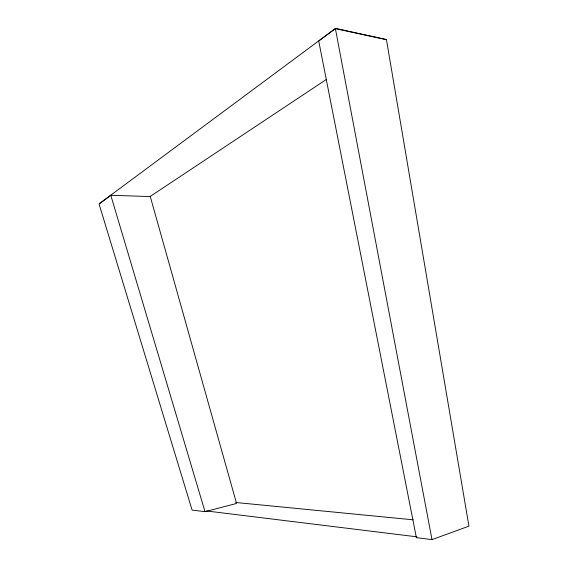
<?xml version="1.0" encoding="UTF-8"?>
<svg xmlns="http://www.w3.org/2000/svg" width="568" height="568" viewBox="0 0 568 568"><rect width="100%" height="100%" fill="white"/><g stroke="black" fill="none" stroke-linecap="round" stroke-linejoin="round"><path stroke-width="0.85" d="M99.592 203.507L335.546 28.4L386.524 39.504M110.796 195.285L99.066 203.99L192.09 510.078L205.012 511.669L236.565 503.454L150.279 196.571L110.796 195.285L205.012 511.669M335.39 28.62L318.719 40.995L416.38 537.676L431.992 539.6L468.934 526.167L386.46 39.746L335.39 28.62L431.992 539.6M149.952 196.606L326.643 79.272M235.77 502.495L413.234 519.827M206.504 510.959L417.004 536.838"/></g></svg>
